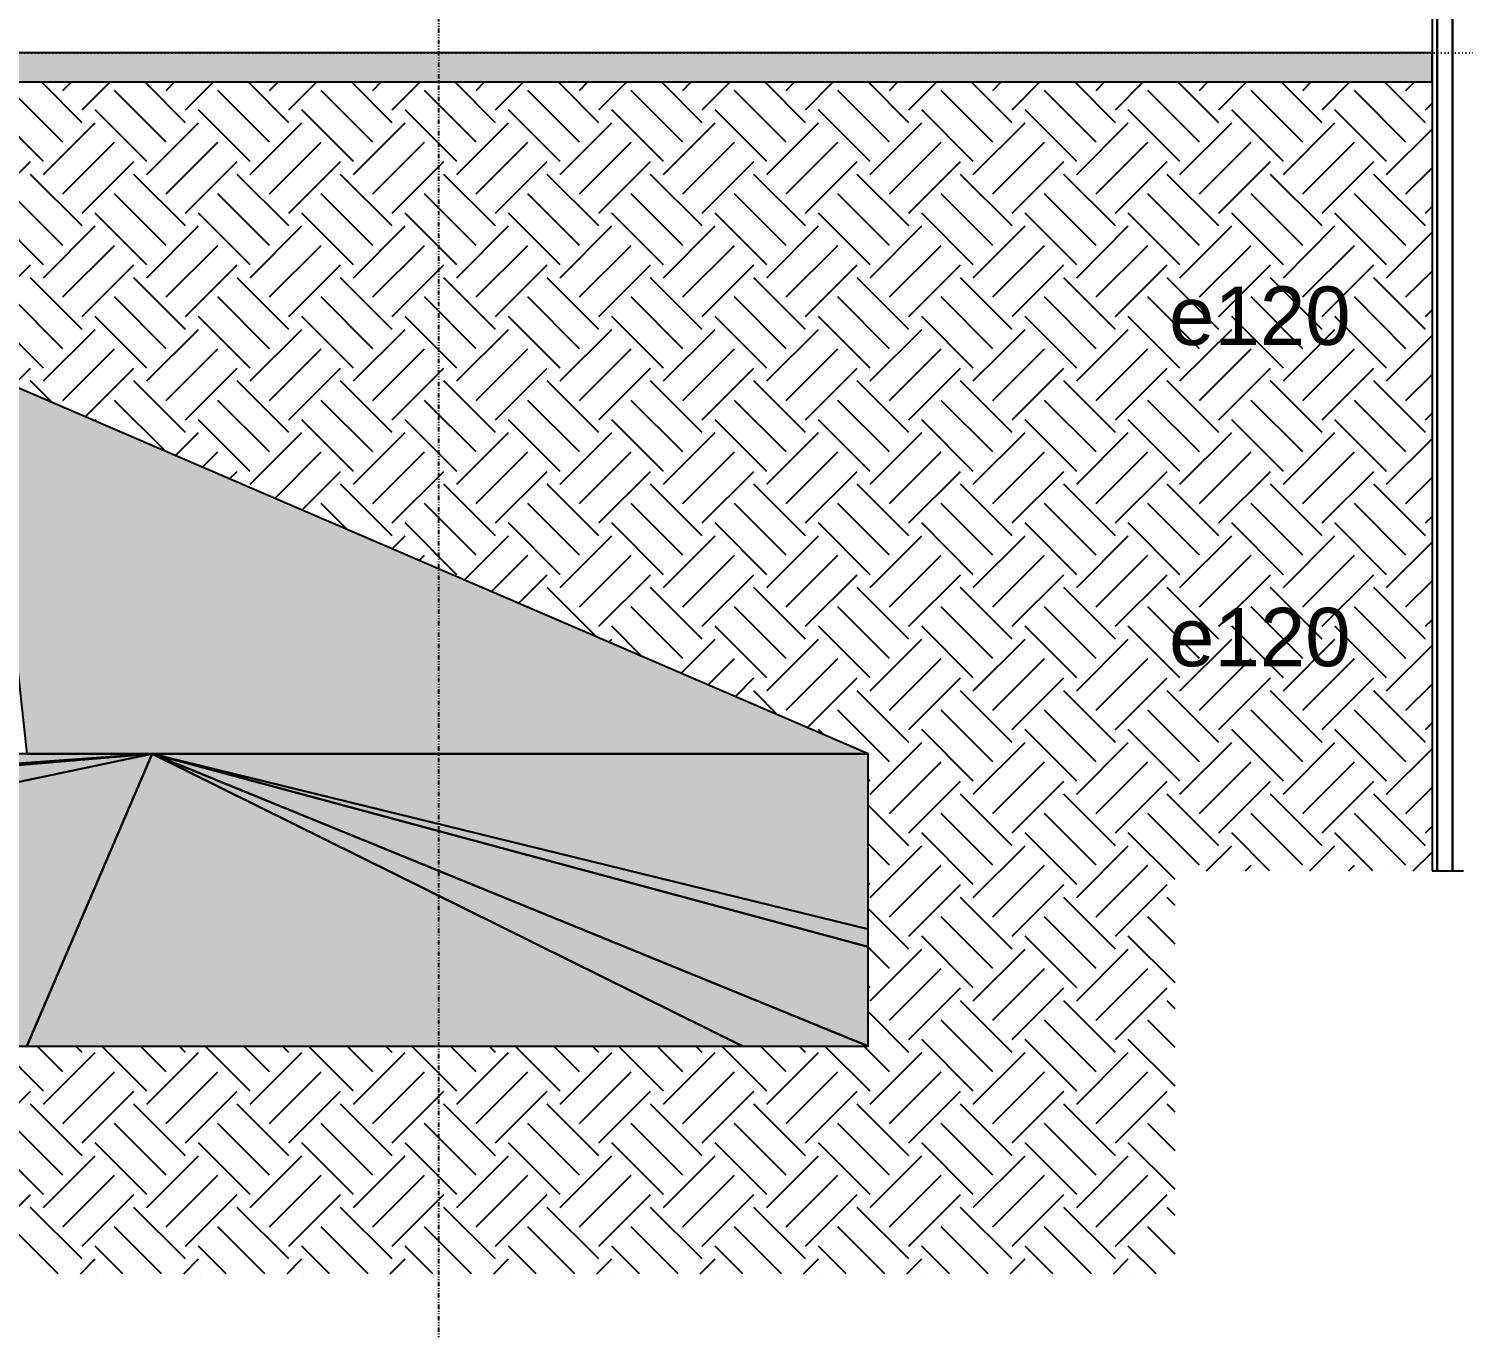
# Model space of a CAD drawing. Extents: x 37185 to 43130, y -8131 to -3926.
# Drawn here: x 39996.3 to 40159.9, y -7787.2 to -7637.8 of the extents above; entities that cross this region are included whole.
import ezdxf

# ---------------------------------------------------------------- set-up
doc = ezdxf.new("R2010")
doc.units = 0
doc.header["$MEASUREMENT"] = 0
doc.linetypes.add('ESTILO_TQS_0002', pattern=[0.4, 0.1, -0.3])
doc.linetypes.add('ESTILO_TQS_0004', pattern=[1.12, 0.5, -0.2, 0.01, -0.2, 0.01, -0.2])
for name, color, linetype in [('47', 15, 'CONTINUOUS'), ('48', 4, 'CONTINUOUS'), ('52', 3, 'CONTINUOUS'), ('67', 7, 'CONTINUOUS'), ('70', 160, 'CONTINUOUS'), ('74', 2, 'CONTINUOUS'), ('96', 252, 'CONTINUOUS')]:
    doc.layers.add(name, color=color, linetype=linetype)
doc.styles.add('TQS_ARIAL', font='arial.ttf')

msp = doc.modelspace()

# ---------------------------------------------------------------- linework, layer by layer
at = {"layer": '47', "linetype": 'Continuous'}
for p, q in [((40000.15, -7650.7), (39994.26, -7644.8)), ((40002.36, -7648.49), (39997.71, -7643.84)), ((40000.15, -7644.8), (40001.12, -7643.84)), ((40002.36, -7647.01), (40005.53, -7643.84)), ((40011.93, -7650.7), (40006.04, -7644.8)), ((40014.14, -7648.49), (40009.49, -7643.84)), ((40011.93, -7644.8), (40012.9, -7643.84)), ((40014.14, -7647.01), (40017.32, -7643.84)), ((40023.72, -7650.7), (40017.83, -7644.8)), ((40025.93, -7648.49), (40021.28, -7643.84)), ((40023.72, -7644.8), (40024.69, -7643.84)), ((40025.93, -7647.01), (40029.1, -7643.84)), ((40035.5, -7650.7), (40029.61, -7644.8)), ((40037.71, -7648.49), (40033.06, -7643.84)), ((40035.5, -7644.8), (40036.47, -7643.84)), ((40037.71, -7647.01), (40040.89, -7643.84)), ((40047.29, -7650.7), (40041.4, -7644.8)), ((40049.5, -7648.49), (40044.85, -7643.84)), ((40047.29, -7644.8), (40048.26, -7643.84)), ((40049.5, -7647.01), (40052.68, -7643.84)), ((40059.07, -7650.7), (40053.18, -7644.8)), ((40061.28, -7648.49), (40056.63, -7643.84)), ((40059.07, -7644.8), (40060.04, -7643.84)), ((40061.28, -7647.01), (40064.46, -7643.84)), ((40070.86, -7650.7), (40064.97, -7644.8)), ((40073.07, -7648.49), (40068.42, -7643.84)), ((40070.86, -7644.8), (40071.83, -7643.84)), ((40073.07, -7647.01), (40076.25, -7643.84)), ((40082.64, -7650.7), (40076.75, -7644.8)), ((40084.85, -7648.49), (40080.2, -7643.84)), ((40082.64, -7644.8), (40083.61, -7643.84)), ((40084.85, -7647.01), (40088.03, -7643.84)), ((40094.43, -7650.7), (40088.54, -7644.8)), ((40096.64, -7648.49), (40091.99, -7643.84)), ((40094.43, -7644.8), (40095.4, -7643.84)), ((40096.64, -7647.01), (40099.82, -7643.84)), ((40106.21, -7650.7), (40100.32, -7644.8)), ((40108.42, -7648.49), (40103.77, -7643.84)), ((40106.21, -7644.8), (40107.18, -7643.84)), ((40108.42, -7647.01), (40111.6, -7643.84)), ((40118, -7650.7), (40112.11, -7644.8)), ((40120.21, -7648.49), (40115.56, -7643.84)), ((40118, -7644.8), (40118.97, -7643.84)), ((40120.21, -7647.01), (40123.39, -7643.84)), ((40129.78, -7650.7), (40123.89, -7644.8)), ((40131.99, -7648.49), (40127.34, -7643.84)), ((40129.78, -7644.8), (40130.75, -7643.84)), ((40131.99, -7647.01), (40135.17, -7643.84)), ((40141.57, -7650.7), (40135.68, -7644.8)), ((40143.78, -7648.49), (40139.13, -7643.84)), ((40141.57, -7644.8), (40142.54, -7643.84)), ((40143.78, -7647.01), (40146.96, -7643.84)), ((40153.35, -7650.7), (40147.46, -7644.8)), ((40155.56, -7648.49), (40150.91, -7643.84)), ((40153.35, -7644.8), (40154.32, -7643.84)), ((40155.56, -7647.01), (40156.32, -7646.26)), ((40156.32, -7646.3), (40156.32, -7646.3)), ((39997.94, -7652.91), (39992.05, -7647.01)), ((40009.72, -7652.91), (40003.83, -7647.01)), ((40021.51, -7652.91), (40015.62, -7647.01)), ((40033.29, -7652.91), (40027.4, -7647.01)), ((40045.08, -7652.91), (40039.19, -7647.01)), ((40056.86, -7652.91), (40050.97, -7647.01)), ((40068.65, -7652.91), (40062.76, -7647.01)), ((40080.43, -7652.91), (40074.54, -7647.01)), ((40092.22, -7652.91), (40086.33, -7647.01)), ((40104, -7652.91), (40098.11, -7647.01)), ((40115.79, -7652.91), (40109.9, -7647.01)), ((40127.57, -7652.91), (40121.68, -7647.01)), ((40139.36, -7652.91), (40133.47, -7647.01)), ((40151.14, -7652.91), (40145.25, -7647.01)), ((39997.94, -7654.38), (40003.83, -7648.49)), ((40009.72, -7654.38), (40015.62, -7648.49)), ((40021.51, -7654.38), (40027.4, -7648.49)), ((40033.29, -7654.38), (40039.19, -7648.49)), ((40045.08, -7654.38), (40050.97, -7648.49)), ((40056.86, -7654.38), (40062.76, -7648.49)), ((40068.65, -7654.38), (40074.54, -7648.49)), ((40080.43, -7654.38), (40086.33, -7648.49)), ((40092.22, -7654.38), (40098.11, -7648.49)), ((40104, -7654.38), (40109.9, -7648.49)), ((40115.79, -7654.38), (40121.68, -7648.49)), ((40127.57, -7654.38), (40133.47, -7648.49)), ((40139.36, -7654.38), (40145.25, -7648.49)), ((40151.14, -7654.38), (40156.32, -7649.21)), ((40156.32, -7649.24), (40156.32, -7649.24)), ((40000.15, -7656.59), (40006.04, -7650.7)), ((40011.93, -7656.59), (40017.83, -7650.7)), ((40023.72, -7656.59), (40029.61, -7650.7)), ((40035.5, -7656.59), (40041.4, -7650.7)), ((40047.29, -7656.59), (40053.18, -7650.7)), ((40059.07, -7656.59), (40064.97, -7650.7)), ((40070.86, -7656.59), (40076.75, -7650.7)), ((40082.64, -7656.59), (40088.54, -7650.7)), ((40094.43, -7656.59), (40100.32, -7650.7)), ((40106.21, -7656.59), (40112.11, -7650.7)), ((40118, -7656.59), (40123.89, -7650.7)), ((40129.78, -7656.59), (40135.68, -7650.7)), ((40141.57, -7656.59), (40147.46, -7650.7)), ((39990.57, -7658.8), (39996.47, -7652.91)), ((40002.36, -7658.8), (40008.25, -7652.91)), ((40014.14, -7658.8), (40020.04, -7652.91)), ((40025.93, -7658.8), (40031.82, -7652.91)), ((40037.71, -7658.8), (40043.61, -7652.91)), ((40049.5, -7658.8), (40055.39, -7652.91)), ((40061.28, -7658.8), (40067.18, -7652.91)), ((40073.07, -7658.8), (40078.96, -7652.91)), ((40084.85, -7658.8), (40090.75, -7652.91)), ((40096.64, -7658.8), (40102.53, -7652.91)), ((40108.42, -7658.8), (40114.32, -7652.91)), ((40120.21, -7658.8), (40126.1, -7652.91)), ((40131.99, -7658.8), (40137.89, -7652.91)), ((40143.78, -7658.8), (40149.67, -7652.91)), ((40002.36, -7660.27), (39996.47, -7654.38)), ((40014.14, -7660.27), (40008.25, -7654.38)), ((40025.93, -7660.27), (40020.04, -7654.38)), ((40037.71, -7660.27), (40031.82, -7654.38)), ((40049.5, -7660.27), (40043.61, -7654.38)), ((40061.28, -7660.27), (40055.39, -7654.38)), ((40073.07, -7660.27), (40067.18, -7654.38)), ((40084.85, -7660.27), (40078.96, -7654.38)), ((40096.64, -7660.27), (40090.75, -7654.38)), ((40108.42, -7660.27), (40102.53, -7654.38)), ((40120.21, -7660.27), (40114.32, -7654.38)), ((40131.99, -7660.27), (40126.1, -7654.38)), ((40143.78, -7660.27), (40137.89, -7654.38)), ((40155.56, -7660.27), (40149.67, -7654.38)), ((40153.35, -7656.59), (40156.32, -7653.63)), ((40156.32, -7653.66), (40156.32, -7653.66)), ((40000.15, -7662.48), (39994.26, -7656.59)), ((40011.93, -7662.48), (40006.04, -7656.59)), ((40023.72, -7662.48), (40017.83, -7656.59)), ((40035.5, -7662.48), (40029.61, -7656.59)), ((40047.29, -7662.48), (40041.4, -7656.59)), ((40059.07, -7662.48), (40053.18, -7656.59)), ((40070.86, -7662.48), (40064.97, -7656.59)), ((40082.64, -7662.48), (40076.75, -7656.59)), ((40094.43, -7662.48), (40088.54, -7656.59)), ((40106.21, -7662.48), (40100.32, -7656.59)), ((40118, -7662.48), (40112.11, -7656.59)), ((40129.78, -7662.48), (40123.89, -7656.59)), ((40141.57, -7662.48), (40135.68, -7656.59)), ((40153.35, -7662.48), (40147.46, -7656.59)), ((40155.56, -7658.8), (40156.32, -7658.04)), ((40156.32, -7658.08), (40156.32, -7658.08)), ((39997.94, -7664.69), (39992.05, -7658.8)), ((40009.72, -7664.69), (40003.83, -7658.8)), ((40021.51, -7664.69), (40015.62, -7658.8)), ((40033.29, -7664.69), (40027.4, -7658.8)), ((40045.08, -7664.69), (40039.19, -7658.8)), ((40056.86, -7664.69), (40050.97, -7658.8)), ((40068.65, -7664.69), (40062.76, -7658.8)), ((40080.43, -7664.69), (40074.54, -7658.8)), ((40092.22, -7664.69), (40086.33, -7658.8)), ((40104, -7664.69), (40098.11, -7658.8)), ((40115.79, -7664.69), (40109.9, -7658.8)), ((40127.57, -7664.69), (40121.68, -7658.8)), ((40139.36, -7664.69), (40133.47, -7658.8)), ((40151.14, -7664.69), (40145.25, -7658.8)), ((39997.94, -7666.17), (40003.83, -7660.27)), ((40009.72, -7666.17), (40015.62, -7660.27)), ((40021.51, -7666.17), (40027.4, -7660.27)), ((40033.29, -7666.17), (40039.19, -7660.27)), ((40045.08, -7666.17), (40050.97, -7660.27)), ((40056.86, -7666.17), (40062.76, -7660.27)), ((40068.65, -7666.17), (40074.54, -7660.27)), ((40080.43, -7666.17), (40086.33, -7660.27)), ((40092.22, -7666.17), (40098.11, -7660.27)), ((40104, -7666.17), (40109.9, -7660.27)), ((40115.79, -7666.17), (40121.68, -7660.27)), ((40127.57, -7666.17), (40133.47, -7660.27)), ((40139.36, -7666.17), (40145.25, -7660.27)), ((40151.14, -7666.17), (40156.32, -7660.99)), ((40156.32, -7661.03), (40156.32, -7661.03)), ((40000.15, -7668.37), (40006.04, -7662.48)), ((40011.93, -7668.37), (40017.83, -7662.48)), ((40023.72, -7668.37), (40029.61, -7662.48)), ((40035.5, -7668.37), (40041.4, -7662.48)), ((40047.29, -7668.37), (40053.18, -7662.48)), ((40059.07, -7668.37), (40064.97, -7662.48)), ((40070.86, -7668.37), (40076.75, -7662.48)), ((40082.64, -7668.37), (40088.54, -7662.48)), ((40094.43, -7668.37), (40100.32, -7662.48)), ((40106.21, -7668.37), (40112.11, -7662.48)), ((40118, -7668.37), (40123.89, -7662.48)), ((40129.78, -7668.37), (40135.68, -7662.48)), ((40141.57, -7668.37), (40147.46, -7662.48)), ((39990.57, -7670.58), (39996.47, -7664.69)), ((40002.36, -7672.06), (39996.47, -7666.17)), ((40002.36, -7670.58), (40008.25, -7664.69)), ((40014.14, -7672.06), (40008.25, -7666.17)), ((40014.14, -7670.58), (40020.04, -7664.69)), ((40025.93, -7672.06), (40020.04, -7666.17)), ((40025.93, -7670.58), (40031.82, -7664.69)), ((40037.71, -7672.06), (40031.82, -7666.17)), ((40037.71, -7670.58), (40043.61, -7664.69)), ((40049.5, -7672.06), (40043.61, -7666.17)), ((40049.5, -7670.58), (40055.39, -7664.69)), ((40061.28, -7672.06), (40055.39, -7666.17)), ((40061.28, -7670.58), (40067.18, -7664.69)), ((40073.07, -7672.06), (40067.18, -7666.17)), ((40073.07, -7670.58), (40078.96, -7664.69)), ((40084.85, -7672.06), (40078.96, -7666.17)), ((40084.85, -7670.58), (40090.75, -7664.69)), ((40096.64, -7672.06), (40090.75, -7666.17)), ((40096.64, -7670.58), (40102.53, -7664.69)), ((40108.42, -7672.06), (40102.53, -7666.17)), ((40108.42, -7670.58), (40114.32, -7664.69)), ((40120.21, -7672.06), (40114.32, -7666.17)), ((40120.21, -7670.58), (40126.1, -7664.69)), ((40131.99, -7672.06), (40126.1, -7666.17)), ((40131.99, -7670.58), (40137.89, -7664.69)), ((40143.78, -7672.06), (40137.89, -7666.17)), ((40143.78, -7670.58), (40149.67, -7664.69)), ((40155.56, -7672.06), (40149.67, -7666.17)), ((40153.35, -7668.37), (40156.32, -7665.41)), ((40156.32, -7665.45), (40156.32, -7665.45)), ((40000.15, -7674.27), (39994.26, -7668.37)), ((40011.93, -7674.27), (40006.04, -7668.37)), ((40023.72, -7674.27), (40017.83, -7668.37)), ((40035.5, -7674.27), (40029.61, -7668.37)), ((40047.29, -7674.27), (40041.4, -7668.37)), ((40059.07, -7674.27), (40053.18, -7668.37)), ((40070.86, -7674.27), (40064.97, -7668.37)), ((40082.64, -7674.27), (40076.75, -7668.37)), ((40094.43, -7674.27), (40088.54, -7668.37)), ((40106.21, -7674.27), (40100.32, -7668.37)), ((40118, -7674.27), (40112.11, -7668.37)), ((40129.78, -7674.27), (40123.89, -7668.37)), ((40141.57, -7674.27), (40135.68, -7668.37)), ((40153.35, -7674.27), (40147.46, -7668.37)), ((39997.94, -7676.48), (39992.05, -7670.58)), ((40009.72, -7676.48), (40003.83, -7670.58)), ((40021.51, -7676.48), (40015.62, -7670.58)), ((40033.29, -7676.48), (40027.4, -7670.58)), ((40045.08, -7676.48), (40039.19, -7670.58)), ((40056.86, -7676.48), (40050.97, -7670.58)), ((40068.65, -7676.48), (40062.76, -7670.58)), ((40080.43, -7676.48), (40074.54, -7670.58)), ((40092.22, -7676.48), (40086.33, -7670.58)), ((40104, -7676.48), (40098.11, -7670.58)), ((40115.79, -7676.48), (40109.9, -7670.58)), ((40127.57, -7676.48), (40121.68, -7670.58)), ((40139.36, -7676.48), (40133.47, -7670.58)), ((40151.14, -7676.48), (40145.25, -7670.58)), ((40155.56, -7670.58), (40156.32, -7669.83)), ((40156.32, -7669.87), (40156.32, -7669.87)), ((39997.94, -7677.95), (40003.83, -7672.06)), ((40009.72, -7677.95), (40015.62, -7672.06)), ((40021.51, -7677.95), (40027.4, -7672.06)), ((40033.29, -7677.95), (40039.19, -7672.06)), ((40045.08, -7677.95), (40050.97, -7672.06)), ((40056.86, -7677.95), (40062.76, -7672.06)), ((40068.65, -7677.95), (40074.54, -7672.06)), ((40080.43, -7677.95), (40086.33, -7672.06)), ((40092.22, -7677.95), (40098.11, -7672.06)), ((40104, -7677.95), (40109.9, -7672.06)), ((40115.79, -7677.95), (40121.68, -7672.06)), ((40127.57, -7677.95), (40133.47, -7672.06)), ((40139.36, -7677.95), (40145.25, -7672.06)), ((40151.14, -7677.95), (40156.32, -7672.78)), ((40156.32, -7672.81), (40156.32, -7672.81)), ((40000.15, -7680.16), (40006.04, -7674.27)), ((40011.93, -7680.16), (40017.83, -7674.27)), ((40023.72, -7680.16), (40029.61, -7674.27)), ((40035.5, -7680.16), (40041.4, -7674.27)), ((40047.29, -7680.16), (40053.18, -7674.27)), ((40059.07, -7680.16), (40064.97, -7674.27)), ((40070.86, -7680.16), (40076.75, -7674.27)), ((40082.64, -7680.16), (40088.54, -7674.27)), ((40094.43, -7680.16), (40100.32, -7674.27)), ((40106.21, -7680.16), (40112.11, -7674.27)), ((40118, -7680.16), (40123.89, -7674.27)), ((40129.78, -7680.16), (40135.68, -7674.27)), ((40141.57, -7680.16), (40147.46, -7674.27)), ((39994.45, -7678.49), (39996.47, -7676.48)), ((40002.69, -7682.04), (40008.25, -7676.48)), ((40014.14, -7682.37), (40020.04, -7676.48)), ((40025.93, -7682.37), (40031.82, -7676.48)), ((40037.71, -7682.37), (40043.61, -7676.48)), ((40049.5, -7682.37), (40055.39, -7676.48)), ((40061.28, -7682.37), (40067.18, -7676.48)), ((40073.07, -7682.37), (40078.96, -7676.48)), ((40084.85, -7682.37), (40090.75, -7676.48)), ((40096.64, -7682.37), (40102.53, -7676.48)), ((40108.42, -7682.37), (40114.32, -7676.48)), ((40120.21, -7682.37), (40126.1, -7676.48)), ((40131.99, -7682.37), (40137.89, -7676.48)), ((40143.78, -7682.37), (40149.67, -7676.48)), ((40153.35, -7680.16), (40156.32, -7677.2)), ((40156.32, -7677.23), (40156.32, -7677.23)), ((39998.94, -7680.42), (39996.47, -7677.95)), ((39996.51, -7679.38), (39996.51, -7679.38)), ((40014.14, -7683.84), (40008.25, -7677.95)), ((40025.93, -7683.84), (40020.04, -7677.95)), ((40037.71, -7683.84), (40031.82, -7677.95)), ((40049.5, -7683.84), (40043.61, -7677.95)), ((40061.28, -7683.84), (40055.39, -7677.95)), ((40073.07, -7683.84), (40067.18, -7677.95)), ((40084.85, -7683.84), (40078.96, -7677.95)), ((40096.64, -7683.84), (40090.75, -7677.95)), ((40108.42, -7683.84), (40102.53, -7677.95)), ((40120.21, -7683.84), (40114.32, -7677.95)), ((40131.99, -7683.84), (40126.1, -7677.95)), ((40143.78, -7683.84), (40137.89, -7677.95)), ((40155.56, -7683.84), (40149.67, -7677.95)), ((39999.6, -7680.71), (39999.6, -7680.71)), ((40011.88, -7686), (40006.04, -7680.16)), ((40023.72, -7686.05), (40017.83, -7680.16)), ((40035.5, -7686.05), (40029.61, -7680.16)), ((40047.29, -7686.05), (40041.4, -7680.16)), ((40059.07, -7686.05), (40053.18, -7680.16)), ((40070.86, -7686.05), (40064.97, -7680.16)), ((40082.64, -7686.05), (40076.75, -7680.16)), ((40094.43, -7686.05), (40088.54, -7680.16)), ((40106.21, -7686.05), (40100.32, -7680.16)), ((40118, -7686.05), (40112.11, -7680.16)), ((40129.78, -7686.05), (40123.89, -7680.16)), ((40141.57, -7686.05), (40135.68, -7680.16)), ((40153.35, -7686.05), (40147.46, -7680.16)), ((40004.11, -7682.65), (40003.83, -7682.37)), ((40021.51, -7688.26), (40015.62, -7682.37)), ((40033.29, -7688.26), (40027.4, -7682.37)), ((40045.08, -7688.26), (40039.19, -7682.37)), ((40056.86, -7688.26), (40050.97, -7682.37)), ((40068.65, -7688.26), (40062.76, -7682.37)), ((40080.43, -7688.26), (40074.54, -7682.37)), ((40092.22, -7688.26), (40086.33, -7682.37)), ((40104, -7688.26), (40098.11, -7682.37)), ((40115.79, -7688.26), (40109.9, -7682.37)), ((40127.57, -7688.26), (40121.68, -7682.37)), ((40139.36, -7688.26), (40133.47, -7682.37)), ((40151.14, -7688.26), (40145.25, -7682.37)), ((40155.56, -7682.37), (40156.32, -7681.61)), ((40156.32, -7681.65), (40156.32, -7681.65)), ((40004.75, -7682.93), (40004.75, -7682.93)), ((40007.84, -7684.26), (40007.84, -7684.26)), ((40012.99, -7686.47), (40015.62, -7683.84)), ((40021.51, -7689.74), (40027.4, -7683.84)), ((40033.29, -7689.74), (40039.19, -7683.84)), ((40045.08, -7689.74), (40050.97, -7683.84)), ((40056.86, -7689.74), (40062.76, -7683.84)), ((40068.65, -7689.74), (40074.54, -7683.84)), ((40080.43, -7689.74), (40086.33, -7683.84)), ((40092.22, -7689.74), (40098.11, -7683.84)), ((40104, -7689.74), (40109.9, -7683.84)), ((40115.79, -7689.74), (40121.68, -7683.84)), ((40127.57, -7689.74), (40133.47, -7683.84)), ((40139.36, -7689.74), (40145.25, -7683.84)), ((40010.93, -7685.59), (40010.93, -7685.59)), ((40151.14, -7689.74), (40156.32, -7684.56)), ((40156.32, -7684.6), (40156.32, -7684.6)), ((40016.07, -7687.8), (40017.83, -7686.05)), ((40024.31, -7691.35), (40029.61, -7686.05)), ((40035.5, -7691.94), (40041.4, -7686.05)), ((40047.29, -7691.94), (40053.18, -7686.05)), ((40059.07, -7691.94), (40064.97, -7686.05)), ((40070.86, -7691.94), (40076.75, -7686.05)), ((40082.64, -7691.94), (40088.54, -7686.05)), ((40094.43, -7691.94), (40100.32, -7686.05)), ((40106.21, -7691.94), (40112.11, -7686.05)), ((40118, -7691.94), (40123.89, -7686.05)), ((40129.78, -7691.94), (40135.68, -7686.05)), ((40141.57, -7691.94), (40147.46, -7686.05)), ((40019.16, -7689.13), (40020.04, -7688.26)), ((40027.4, -7692.68), (40031.82, -7688.26)), ((40037.71, -7694.15), (40043.61, -7688.26)), ((40049.5, -7694.15), (40055.39, -7688.26)), ((40061.28, -7694.15), (40067.18, -7688.26)), ((40073.07, -7694.15), (40078.96, -7688.26)), ((40084.85, -7694.15), (40090.75, -7688.26)), ((40096.64, -7694.15), (40102.53, -7688.26)), ((40108.42, -7694.15), (40114.32, -7688.26)), ((40120.21, -7694.15), (40126.1, -7688.26)), ((40131.99, -7694.15), (40137.89, -7688.26)), ((40143.78, -7694.15), (40149.67, -7688.26)), ((40153.35, -7691.94), (40156.32, -7688.98)), ((40156.32, -7689.02), (40156.32, -7689.02)), ((40019.64, -7689.34), (40019.64, -7689.34)), ((40021.22, -7690.02), (40021.22, -7690.02)), ((40037.71, -7695.63), (40031.82, -7689.74)), ((40049.5, -7695.63), (40043.61, -7689.74)), ((40061.28, -7695.63), (40055.39, -7689.74)), ((40073.07, -7695.63), (40067.18, -7689.74)), ((40084.85, -7695.63), (40078.96, -7689.74)), ((40096.64, -7695.63), (40090.75, -7689.74)), ((40108.42, -7695.63), (40102.53, -7689.74)), ((40120.21, -7695.63), (40114.32, -7689.74)), ((40131.99, -7695.63), (40126.1, -7689.74)), ((40143.78, -7695.63), (40137.89, -7689.74)), ((40155.56, -7695.63), (40149.67, -7689.74)), ((40024.82, -7691.57), (40024.82, -7691.57)), ((40032.58, -7694.91), (40029.61, -7691.94)), ((40047.29, -7697.84), (40041.4, -7691.94)), ((40059.07, -7697.84), (40053.18, -7691.94)), ((40070.86, -7697.84), (40064.97, -7691.94)), ((40082.64, -7697.84), (40076.75, -7691.94)), ((40094.43, -7697.84), (40088.54, -7691.94)), ((40106.21, -7697.84), (40100.32, -7691.94)), ((40118, -7697.84), (40112.11, -7691.94)), ((40129.78, -7697.84), (40123.89, -7691.94)), ((40141.57, -7697.84), (40135.68, -7691.94)), ((40153.35, -7697.84), (40147.46, -7691.94)), ((40029.46, -7693.57), (40029.46, -7693.57)), ((40155.56, -7694.15), (40156.32, -7693.4)), ((40156.32, -7693.44), (40156.32, -7693.44)), ((40032.55, -7694.9), (40032.55, -7694.9)), ((40037.7, -7697.12), (40039.19, -7695.63)), ((40045.08, -7700.05), (40039.19, -7694.15)), ((40045.93, -7700.67), (40050.97, -7695.63)), ((40056.86, -7700.05), (40050.97, -7694.15)), ((40056.86, -7701.52), (40062.76, -7695.63)), ((40068.65, -7700.05), (40062.76, -7694.15)), ((40068.65, -7701.52), (40074.54, -7695.63)), ((40080.43, -7700.05), (40074.54, -7694.15)), ((40080.43, -7701.52), (40086.33, -7695.63)), ((40092.22, -7700.05), (40086.33, -7694.15)), ((40092.22, -7701.52), (40098.11, -7695.63)), ((40104, -7700.05), (40098.11, -7694.15)), ((40104, -7701.52), (40109.9, -7695.63)), ((40115.79, -7700.05), (40109.9, -7694.15)), ((40115.79, -7701.52), (40121.68, -7695.63)), ((40127.57, -7700.05), (40121.68, -7694.15)), ((40127.57, -7701.52), (40133.47, -7695.63)), ((40139.36, -7700.05), (40133.47, -7694.15)), ((40139.36, -7701.52), (40145.25, -7695.63)), ((40151.14, -7700.05), (40145.25, -7694.15)), ((40035.64, -7696.23), (40035.64, -7696.23)), ((40151.14, -7701.52), (40156.32, -7696.35)), ((40156.32, -7696.38), (40156.32, -7696.38)), ((40040.34, -7698.26), (40040.34, -7698.26)), ((40040.79, -7698.45), (40041.4, -7697.84)), ((40049.02, -7702), (40053.18, -7697.84)), ((40059.07, -7703.73), (40064.97, -7697.84)), ((40070.86, -7703.73), (40076.75, -7697.84)), ((40082.64, -7703.73), (40088.54, -7697.84)), ((40094.43, -7703.73), (40100.32, -7697.84)), ((40106.21, -7703.73), (40112.11, -7697.84)), ((40118, -7703.73), (40123.89, -7697.84)), ((40129.78, -7703.73), (40135.68, -7697.84)), ((40141.57, -7703.73), (40147.46, -7697.84)), ((40043.87, -7699.78), (40043.87, -7699.78)), ((40045.52, -7700.49), (40045.52, -7700.49)), ((40052.11, -7703.33), (40055.39, -7700.05)), ((40061.28, -7705.94), (40067.18, -7700.05)), ((40073.07, -7705.94), (40078.96, -7700.05)), ((40084.85, -7705.94), (40090.75, -7700.05)), ((40096.64, -7705.94), (40102.53, -7700.05)), ((40108.42, -7705.94), (40114.32, -7700.05)), ((40120.21, -7705.94), (40126.1, -7700.05)), ((40131.99, -7705.94), (40137.89, -7700.05)), ((40143.78, -7705.94), (40149.67, -7700.05)), ((40061.05, -7707.18), (40055.39, -7701.52)), ((40073.07, -7707.41), (40067.18, -7701.52)), ((40084.85, -7707.41), (40078.96, -7701.52)), ((40096.64, -7707.41), (40090.75, -7701.52)), ((40108.42, -7707.41), (40102.53, -7701.52)), ((40120.21, -7707.41), (40114.32, -7701.52)), ((40131.99, -7707.41), (40126.1, -7701.52)), ((40143.78, -7707.41), (40137.89, -7701.52)), ((40155.56, -7707.41), (40149.67, -7701.52)), ((40153.35, -7703.73), (40156.32, -7700.77)), ((40156.32, -7700.8), (40156.32, -7700.8)), ((40053.28, -7703.83), (40053.18, -7703.73)), ((40070.86, -7709.62), (40064.97, -7703.73)), ((40082.64, -7709.62), (40076.75, -7703.73)), ((40094.43, -7709.62), (40088.54, -7703.73)), ((40106.21, -7709.62), (40100.32, -7703.73)), ((40118, -7709.62), (40112.11, -7703.73)), ((40129.78, -7709.62), (40123.89, -7703.73)), ((40141.57, -7709.62), (40135.68, -7703.73)), ((40153.35, -7709.62), (40147.46, -7703.73)), ((40054.17, -7704.21), (40054.17, -7704.21)), ((40057.26, -7705.54), (40057.26, -7705.54)), ((40155.56, -7705.94), (40156.32, -7705.19)), ((40156.32, -7705.22), (40156.32, -7705.22)), ((40060.35, -7706.88), (40060.35, -7706.88)), ((40066.22, -7709.41), (40062.76, -7705.94)), ((40080.43, -7711.83), (40074.54, -7705.94)), ((40092.22, -7711.83), (40086.33, -7705.94)), ((40104, -7711.83), (40098.11, -7705.94)), ((40115.79, -7711.83), (40109.9, -7705.94)), ((40127.57, -7711.83), (40121.68, -7705.94)), ((40139.36, -7711.83), (40133.47, -7705.94)), ((40151.14, -7711.83), (40145.25, -7705.94)), ((40062.41, -7707.76), (40062.76, -7707.41)), ((40070.64, -7711.31), (40074.54, -7707.41)), ((40080.43, -7713.31), (40086.33, -7707.41)), ((40092.22, -7713.31), (40098.11, -7707.41)), ((40104, -7713.31), (40109.9, -7707.41)), ((40115.79, -7713.31), (40121.68, -7707.41)), ((40127.57, -7713.31), (40133.47, -7707.41)), ((40139.36, -7713.31), (40145.25, -7707.41)), ((40151.14, -7713.31), (40156.32, -7708.13)), ((40156.32, -7708.17), (40156.32, -7708.17)), ((40065.5, -7709.09), (40065.5, -7709.09)), ((40068.58, -7710.42), (40068.58, -7710.42)), ((40073.73, -7712.64), (40076.75, -7709.62)), ((40082.64, -7715.52), (40088.54, -7709.62)), ((40094.43, -7715.52), (40100.32, -7709.62)), ((40106.21, -7715.52), (40112.11, -7709.62)), ((40118, -7715.52), (40123.89, -7709.62)), ((40129.78, -7715.52), (40135.68, -7709.62)), ((40141.57, -7715.52), (40147.46, -7709.62)), ((40076.82, -7713.97), (40078.96, -7711.83)), ((40085.06, -7717.52), (40090.75, -7711.83)), ((40096.64, -7717.72), (40102.53, -7711.83)), ((40108.42, -7717.72), (40114.32, -7711.83)), ((40120.21, -7717.72), (40126.1, -7711.83)), ((40131.99, -7717.72), (40137.89, -7711.83)), ((40143.78, -7717.72), (40149.67, -7711.83)), ((40073.99, -7712.75), (40073.99, -7712.75)), ((40081.75, -7716.1), (40078.96, -7713.31)), ((40096.64, -7719.2), (40090.75, -7713.31)), ((40108.42, -7719.2), (40102.53, -7713.31)), ((40120.21, -7719.2), (40114.32, -7713.31)), ((40131.99, -7719.2), (40126.1, -7713.31)), ((40143.78, -7719.2), (40137.89, -7713.31)), ((40155.56, -7719.2), (40149.67, -7713.31)), ((40153.35, -7715.52), (40156.32, -7712.55)), ((40156.32, -7712.59), (40156.32, -7712.59)), ((40078.88, -7714.86), (40078.88, -7714.86)), ((40081.97, -7716.19), (40081.97, -7716.19)), ((40094.43, -7721.41), (40088.54, -7715.52)), ((40106.21, -7721.41), (40100.32, -7715.52)), ((40118, -7721.41), (40112.11, -7715.52)), ((40129.78, -7721.41), (40123.89, -7715.52)), ((40141.57, -7721.41), (40135.68, -7715.52)), ((40153.35, -7721.41), (40147.46, -7715.52)), ((40155.56, -7717.72), (40156.32, -7716.97)), ((40156.32, -7717.01), (40156.32, -7717.01)), ((40086.93, -7718.32), (40086.33, -7717.72)), ((40087.12, -7718.41), (40087.12, -7718.41)), ((40104, -7723.62), (40098.11, -7717.72)), ((40115.79, -7723.62), (40109.9, -7717.72)), ((40127.57, -7723.62), (40121.68, -7717.72)), ((40139.36, -7723.62), (40133.47, -7717.72)), ((40151.14, -7723.62), (40145.25, -7717.72)), ((40090.21, -7719.74), (40090.21, -7719.74)), ((40092.22, -7725.09), (40098.11, -7719.2)), ((40104, -7725.09), (40109.9, -7719.2)), ((40115.79, -7725.09), (40121.68, -7719.2)), ((40127.57, -7725.09), (40133.47, -7719.2)), ((40139.36, -7725.09), (40145.25, -7719.2)), ((40151.14, -7725.09), (40156.32, -7719.92)), ((40156.32, -7719.95), (40156.32, -7719.95)), ((40094.43, -7727.3), (40100.32, -7721.41)), ((40106.21, -7727.3), (40112.11, -7721.41)), ((40118, -7727.3), (40123.89, -7721.41)), ((40129.78, -7727.3), (40135.68, -7721.41)), ((40141.57, -7727.3), (40147.46, -7721.41)), ((40091.99, -7722.38), (40091.99, -7722.38)), ((40092.22, -7723.62), (40091.99, -7723.38)), ((40096.64, -7729.51), (40102.53, -7723.62)), ((40108.42, -7730.98), (40102.53, -7725.09)), ((40108.42, -7729.51), (40114.32, -7723.62)), ((40120.21, -7730.98), (40114.32, -7725.09)), ((40120.21, -7729.51), (40126.1, -7723.62)), ((40131.99, -7730.98), (40126.1, -7725.09)), ((40131.99, -7729.51), (40137.89, -7723.62)), ((40143.78, -7730.98), (40137.89, -7725.09)), ((40143.78, -7729.51), (40149.67, -7723.62)), ((40155.56, -7730.98), (40149.67, -7725.09)), ((40153.35, -7727.3), (40156.32, -7724.34)), ((40156.32, -7724.37), (40156.32, -7724.37)), ((40091.99, -7725.32), (40091.99, -7725.32)), ((40096.64, -7730.98), (40091.99, -7726.33)), ((40106.21, -7733.19), (40100.32, -7727.3)), ((40118, -7733.19), (40112.11, -7727.3)), ((40129.78, -7733.19), (40123.89, -7727.3)), ((40141.57, -7733.19), (40135.68, -7727.3)), ((40153.35, -7733.19), (40147.46, -7727.3)), ((40091.99, -7729.74), (40091.99, -7729.74)), ((40104, -7735.4), (40098.11, -7729.51)), ((40115.79, -7735.4), (40109.9, -7729.51)), ((40127.01, -7734.84), (40121.68, -7729.51)), ((40137.79, -7733.84), (40133.47, -7729.51)), ((40149.58, -7733.84), (40145.25, -7729.51)), ((40155.56, -7729.51), (40156.32, -7728.76)), ((40156.32, -7728.79), (40156.32, -7728.79)), ((40094.43, -7733.19), (40091.99, -7730.75)), ((40092.22, -7736.88), (40098.11, -7730.98)), ((40104, -7736.88), (40109.9, -7730.98)), ((40115.79, -7736.88), (40121.68, -7730.98)), ((40130.61, -7733.84), (40133.47, -7730.98)), ((40142.4, -7733.84), (40145.25, -7730.98)), ((40154.18, -7733.84), (40156.32, -7731.7)), ((40156.32, -7731.74), (40156.32, -7731.74)), ((40094.43, -7739.09), (40100.32, -7733.19)), ((40106.21, -7739.09), (40112.11, -7733.19)), ((40118, -7739.09), (40123.89, -7733.19)), ((40135.03, -7733.84), (40135.68, -7733.19)), ((40146.82, -7733.84), (40147.46, -7733.19)), ((40091.99, -7734.16), (40091.99, -7734.16)), ((40127.67, -7733.84), (40127.67, -7733.84)), ((40130.43, -7733.84), (40130.43, -7733.84)), ((40134.85, -7733.84), (40134.85, -7733.84)), ((40139.45, -7733.84), (40139.45, -7733.84)), ((40142.21, -7733.84), (40142.21, -7733.84)), ((40146.63, -7733.84), (40146.63, -7733.84)), ((40151.24, -7733.84), (40151.24, -7733.84)), ((40154, -7733.84), (40154, -7733.84)), ((40092.22, -7735.4), (40091.99, -7735.17)), ((40096.64, -7741.3), (40102.53, -7735.4)), ((40108.42, -7741.3), (40114.32, -7735.4)), ((40120.21, -7741.3), (40126.1, -7735.4)), ((40091.99, -7737.11), (40091.99, -7737.11)), ((40096.64, -7742.77), (40091.99, -7738.12)), ((40108.42, -7742.77), (40102.53, -7736.88)), ((40120.21, -7742.77), (40114.32, -7736.88)), ((40127.01, -7737.79), (40126.1, -7736.88)), ((40106.21, -7744.98), (40100.32, -7739.09)), ((40118, -7744.98), (40112.11, -7739.09)), ((40127.01, -7742.2), (40123.89, -7739.09)), ((40091.99, -7741.53), (40091.99, -7741.53)), ((40104, -7747.19), (40098.11, -7741.3)), ((40115.79, -7747.19), (40109.9, -7741.3)), ((40127.01, -7746.62), (40121.68, -7741.3)), ((40094.43, -7744.98), (40091.99, -7742.53)), ((40092.22, -7748.66), (40098.11, -7742.77)), ((40104, -7748.66), (40109.9, -7742.77)), ((40115.79, -7748.66), (40121.68, -7742.77)), ((40091.99, -7745.95), (40091.99, -7745.95)), ((40094.43, -7750.87), (40100.32, -7744.98)), ((40106.21, -7750.87), (40112.11, -7744.98)), ((40118, -7750.87), (40123.89, -7744.98)), ((40092.22, -7747.19), (40091.99, -7746.95)), ((40096.64, -7753.08), (40102.53, -7747.19)), ((40108.42, -7753.08), (40114.32, -7747.19)), ((40120.21, -7753.08), (40126.1, -7747.19)), ((40091.99, -7748.89), (40091.99, -7748.89)), ((40108.42, -7754.55), (40102.53, -7748.66)), ((40120.21, -7754.55), (40114.32, -7748.66)), ((40127.01, -7749.57), (40126.1, -7748.66)), ((40096.64, -7754.55), (40091.99, -7749.9)), ((40106.21, -7756.76), (40100.32, -7750.87)), ((40118, -7756.76), (40112.11, -7750.87)), ((40127.01, -7753.99), (40123.89, -7750.87)), ((39997.94, -7758.97), (39992.8, -7753.84)), ((40000.15, -7756.76), (39997.22, -7753.84)), ((39997.94, -7760.45), (40003.83, -7754.55)), ((40002.36, -7754.55), (40001.64, -7753.84)), ((40009.72, -7758.97), (40004.59, -7753.84)), ((40011.93, -7756.76), (40009.01, -7753.84)), ((40009.72, -7760.45), (40015.62, -7754.55)), ((40014.14, -7754.55), (40013.43, -7753.84)), ((40021.51, -7758.97), (40016.37, -7753.84)), ((40023.72, -7756.76), (40020.79, -7753.84)), ((40021.51, -7760.45), (40027.4, -7754.55)), ((40025.93, -7754.55), (40025.21, -7753.84)), ((40033.29, -7758.97), (40028.16, -7753.84)), ((40035.5, -7756.76), (40032.58, -7753.84)), ((40033.29, -7760.45), (40039.19, -7754.55)), ((40037.71, -7754.55), (40037, -7753.84)), ((40045.08, -7758.97), (40039.94, -7753.84)), ((40047.29, -7756.76), (40044.36, -7753.84)), ((40045.08, -7760.45), (40050.97, -7754.55)), ((40049.5, -7754.55), (40048.78, -7753.84)), ((40056.86, -7758.97), (40051.73, -7753.84)), ((40059.07, -7756.76), (40056.15, -7753.84)), ((40056.86, -7760.45), (40062.76, -7754.55)), ((40061.28, -7754.55), (40060.57, -7753.84)), ((40068.65, -7758.97), (40063.51, -7753.84)), ((40070.86, -7756.76), (40067.93, -7753.84)), ((40068.65, -7760.45), (40074.54, -7754.55)), ((40073.07, -7754.55), (40072.35, -7753.84)), ((40080.43, -7758.97), (40075.3, -7753.84)), ((40082.64, -7756.76), (40079.72, -7753.84)), ((40080.43, -7760.45), (40086.33, -7754.55)), ((40084.85, -7754.55), (40084.14, -7753.84)), ((40092.22, -7758.97), (40087.08, -7753.84)), ((40094.43, -7756.76), (40091.5, -7753.84)), ((40091.99, -7753.31), (40091.99, -7753.31)), ((40092.22, -7760.45), (40098.11, -7754.55)), ((40104, -7758.97), (40098.11, -7753.08)), ((40104, -7760.45), (40109.9, -7754.55)), ((40115.79, -7758.97), (40109.9, -7753.08)), ((40115.79, -7760.45), (40121.68, -7754.55)), ((40127.01, -7758.41), (40121.68, -7753.08)), ((40000.15, -7762.66), (40006.04, -7756.76)), ((40011.93, -7762.66), (40017.83, -7756.76)), ((40023.72, -7762.66), (40029.61, -7756.76)), ((40035.5, -7762.66), (40041.4, -7756.76)), ((40047.29, -7762.66), (40053.18, -7756.76)), ((40059.07, -7762.66), (40064.97, -7756.76)), ((40070.86, -7762.66), (40076.75, -7756.76)), ((40082.64, -7762.66), (40088.54, -7756.76)), ((40094.43, -7762.66), (40100.32, -7756.76)), ((40106.21, -7762.66), (40112.11, -7756.76)), ((40118, -7762.66), (40123.89, -7756.76)), ((39990.57, -7764.87), (39996.47, -7758.97)), ((40002.36, -7764.87), (40008.25, -7758.97)), ((40014.14, -7764.87), (40020.04, -7758.97)), ((40025.93, -7764.87), (40031.82, -7758.97)), ((40037.71, -7764.87), (40043.61, -7758.97)), ((40049.5, -7764.87), (40055.39, -7758.97)), ((40061.28, -7764.87), (40067.18, -7758.97)), ((40073.07, -7764.87), (40078.96, -7758.97)), ((40084.85, -7764.87), (40090.75, -7758.97)), ((40096.64, -7764.87), (40102.53, -7758.97)), ((40108.42, -7764.87), (40114.32, -7758.97)), ((40120.21, -7764.87), (40126.1, -7758.97)), ((40002.36, -7766.34), (39996.47, -7760.45)), ((40014.14, -7766.34), (40008.25, -7760.45)), ((40025.93, -7766.34), (40020.04, -7760.45)), ((40037.71, -7766.34), (40031.82, -7760.45)), ((40049.5, -7766.34), (40043.61, -7760.45)), ((40061.28, -7766.34), (40055.39, -7760.45)), ((40073.07, -7766.34), (40067.18, -7760.45)), ((40084.85, -7766.34), (40078.96, -7760.45)), ((40096.64, -7766.34), (40090.75, -7760.45)), ((40108.42, -7766.34), (40102.53, -7760.45)), ((40120.21, -7766.34), (40114.32, -7760.45)), ((40127.01, -7761.36), (40126.1, -7760.45)), ((40000.15, -7768.55), (39994.26, -7762.66)), ((40011.93, -7768.55), (40006.04, -7762.66)), ((40023.72, -7768.55), (40017.83, -7762.66)), ((40035.5, -7768.55), (40029.61, -7762.66)), ((40047.29, -7768.55), (40041.4, -7762.66)), ((40059.07, -7768.55), (40053.18, -7762.66)), ((40070.86, -7768.55), (40064.97, -7762.66)), ((40082.64, -7768.55), (40076.75, -7762.66)), ((40094.43, -7768.55), (40088.54, -7762.66)), ((40106.21, -7768.55), (40100.32, -7762.66)), ((40118, -7768.55), (40112.11, -7762.66)), ((40127.01, -7765.77), (40123.89, -7762.66)), ((39997.94, -7770.76), (39992.05, -7764.87)), ((40009.72, -7770.76), (40003.83, -7764.87)), ((40021.51, -7770.76), (40015.62, -7764.87)), ((40033.29, -7770.76), (40027.4, -7764.87)), ((40045.08, -7770.76), (40039.19, -7764.87)), ((40056.86, -7770.76), (40050.97, -7764.87)), ((40068.65, -7770.76), (40062.76, -7764.87)), ((40080.43, -7770.76), (40074.54, -7764.87)), ((40092.22, -7770.76), (40086.33, -7764.87)), ((40104, -7770.76), (40098.11, -7764.87)), ((40115.79, -7770.76), (40109.9, -7764.87)), ((40127.01, -7770.19), (40121.68, -7764.87)), ((39997.94, -7772.23), (40003.83, -7766.34)), ((40009.72, -7772.23), (40015.62, -7766.34)), ((40021.51, -7772.23), (40027.4, -7766.34)), ((40033.29, -7772.23), (40039.19, -7766.34)), ((40045.08, -7772.23), (40050.97, -7766.34)), ((40056.86, -7772.23), (40062.76, -7766.34)), ((40068.65, -7772.23), (40074.54, -7766.34)), ((40080.43, -7772.23), (40086.33, -7766.34)), ((40092.22, -7772.23), (40098.11, -7766.34)), ((40104, -7772.23), (40109.9, -7766.34)), ((40115.79, -7772.23), (40121.68, -7766.34)), ((40000.15, -7774.44), (40006.04, -7768.55)), ((40011.93, -7774.44), (40017.83, -7768.55)), ((40023.72, -7774.44), (40029.61, -7768.55)), ((40035.5, -7774.44), (40041.4, -7768.55)), ((40047.29, -7774.44), (40053.18, -7768.55)), ((40059.07, -7774.44), (40064.97, -7768.55)), ((40070.86, -7774.44), (40076.75, -7768.55)), ((40082.64, -7774.44), (40088.54, -7768.55)), ((40094.43, -7774.44), (40100.32, -7768.55)), ((40106.21, -7774.44), (40112.11, -7768.55)), ((40118, -7774.44), (40123.89, -7768.55)), ((39990.57, -7776.65), (39996.47, -7770.76)), ((40002.36, -7776.65), (40008.25, -7770.76)), ((40014.14, -7776.65), (40020.04, -7770.76)), ((40025.93, -7776.65), (40031.82, -7770.76)), ((40037.71, -7776.65), (40043.61, -7770.76)), ((40049.5, -7776.65), (40055.39, -7770.76)), ((40061.28, -7776.65), (40067.18, -7770.76)), ((40073.07, -7776.65), (40078.96, -7770.76)), ((40084.85, -7776.65), (40090.75, -7770.76)), ((40096.64, -7776.65), (40102.53, -7770.76)), ((40108.42, -7776.65), (40114.32, -7770.76)), ((40120.21, -7776.65), (40126.1, -7770.76)), ((40002.36, -7778.12), (39996.47, -7772.23)), ((40014.14, -7778.12), (40008.25, -7772.23)), ((40025.93, -7778.12), (40020.04, -7772.23)), ((40037.71, -7778.12), (40031.82, -7772.23)), ((40049.5, -7778.12), (40043.61, -7772.23)), ((40061.28, -7778.12), (40055.39, -7772.23)), ((40073.07, -7778.12), (40067.18, -7772.23)), ((40084.85, -7778.12), (40078.96, -7772.23)), ((40096.64, -7778.12), (40090.75, -7772.23)), ((40108.42, -7778.12), (40102.53, -7772.23)), ((40120.21, -7778.12), (40114.32, -7772.23)), ((40127.01, -7773.14), (40126.1, -7772.23)), ((39999.62, -7779.81), (39994.26, -7774.44)), ((40011.41, -7779.81), (40006.04, -7774.44)), ((40023.19, -7779.81), (40017.83, -7774.44)), ((40034.98, -7779.81), (40029.61, -7774.44)), ((40046.76, -7779.81), (40041.4, -7774.44)), ((40058.55, -7779.81), (40053.18, -7774.44)), ((40070.33, -7779.81), (40064.97, -7774.44)), ((40082.12, -7779.81), (40076.75, -7774.44)), ((40093.9, -7779.81), (40088.54, -7774.44)), ((40105.69, -7779.81), (40100.32, -7774.44)), ((40117.47, -7779.81), (40112.11, -7774.44)), ((40127.01, -7777.56), (40123.89, -7774.44)), ((40006.99, -7779.81), (40003.83, -7776.65)), ((40018.77, -7779.81), (40015.62, -7776.65)), ((40030.56, -7779.81), (40027.4, -7776.65)), ((40042.34, -7779.81), (40039.19, -7776.65)), ((40054.13, -7779.81), (40050.97, -7776.65)), ((40065.91, -7779.81), (40062.76, -7776.65)), ((40077.7, -7779.81), (40074.54, -7776.65)), ((40089.48, -7779.81), (40086.33, -7776.65)), ((40101.27, -7779.81), (40098.11, -7776.65)), ((40113.05, -7779.81), (40109.9, -7776.65)), ((40124.84, -7779.81), (40121.68, -7776.65)), ((40002.15, -7779.81), (40003.83, -7778.12)), ((40013.93, -7779.81), (40015.62, -7778.12)), ((40025.72, -7779.81), (40027.4, -7778.12)), ((40037.5, -7779.81), (40039.19, -7778.12)), ((40049.29, -7779.81), (40050.97, -7778.12)), ((40061.07, -7779.81), (40062.76, -7778.12)), ((40072.86, -7779.81), (40074.54, -7778.12)), ((40084.64, -7779.81), (40086.33, -7778.12)), ((40096.43, -7779.81), (40098.11, -7778.12)), ((40108.21, -7779.81), (40109.9, -7778.12)), ((40120, -7779.81), (40121.68, -7778.12)), ((39999.2, -7779.81), (39999.2, -7779.81)), ((40004.04, -7779.81), (40004.04, -7779.81)), ((40006.57, -7779.81), (40006.57, -7779.81)), ((40010.99, -7779.81), (40010.99, -7779.81)), ((40015.83, -7779.81), (40015.83, -7779.81)), ((40018.35, -7779.81), (40018.35, -7779.81)), ((40022.77, -7779.81), (40022.77, -7779.81)), ((40027.61, -7779.81), (40027.61, -7779.81)), ((40030.14, -7779.81), (40030.14, -7779.81)), ((40034.56, -7779.81), (40034.56, -7779.81)), ((40039.4, -7779.81), (40039.4, -7779.81)), ((40041.92, -7779.81), (40041.92, -7779.81)), ((40046.34, -7779.81), (40046.34, -7779.81)), ((40051.18, -7779.81), (40051.18, -7779.81)), ((40053.71, -7779.81), (40053.71, -7779.81)), ((40058.13, -7779.81), (40058.13, -7779.81)), ((40062.97, -7779.81), (40062.97, -7779.81)), ((40065.49, -7779.81), (40065.49, -7779.81)), ((40069.91, -7779.81), (40069.91, -7779.81)), ((40074.75, -7779.81), (40074.75, -7779.81)), ((40077.28, -7779.81), (40077.28, -7779.81)), ((40081.7, -7779.81), (40081.7, -7779.81)), ((40086.54, -7779.81), (40086.54, -7779.81)), ((40089.06, -7779.81), (40089.06, -7779.81)), ((40093.48, -7779.81), (40093.48, -7779.81)), ((40098.32, -7779.81), (40098.32, -7779.81)), ((40100.85, -7779.81), (40100.85, -7779.81)), ((40105.27, -7779.81), (40105.27, -7779.81)), ((40110.11, -7779.81), (40110.11, -7779.81)), ((40112.63, -7779.81), (40112.63, -7779.81)), ((40117.05, -7779.81), (40117.05, -7779.81)), ((40121.89, -7779.81), (40121.89, -7779.81)), ((40124.42, -7779.81), (40124.42, -7779.81))]:
    msp.add_line(p, q, dxfattribs=at)
at = {"layer": '48', "linetype": 'Continuous'}
for p, q in [((40156.32, -7481.83), (40156.32, -7660.5)), ((40156.92, -7660.5), (40156.92, -7481.83)), ((40156.92, -7481.83), (40156.92, -7660.5)), ((40158.66, -7660.5), (40158.66, -7481.83)), ((40158.66, -7481.83), (40158.66, -7660.5)), ((40156.32, -7660.5), (40156.32, -7680.5)), ((40156.92, -7680.5), (40156.92, -7660.5)), ((40156.92, -7660.5), (40156.92, -7680.5)), ((40158.66, -7680.5), (40158.66, -7660.5)), ((40158.66, -7660.5), (40158.66, -7680.5)), ((40156.32, -7680.5), (40156.32, -7733.84)), ((40156.92, -7733.84), (40156.92, -7680.5)), ((40156.92, -7680.5), (40156.92, -7733.84)), ((40158.66, -7733.84), (40158.66, -7680.5)), ((40158.66, -7680.5), (40158.66, -7733.84)), ((40156.32, -7733.84), (40156.92, -7733.84)), ((40156.92, -7733.84), (40158.66, -7733.84)), ((40158.66, -7733.84), (40159.91, -7733.84))]:
    msp.add_line(p, q, dxfattribs=at)
at = {"layer": '52', "linetype": 'Continuous'}
for points in [[(40091.99, -7720.5), (39991.3, -7677.13), (39983.65, -7673.84)], [(40091.99, -7753.84), (40091.99, -7742.5), (40091.99, -7740.51), (40091.99, -7720.5)], [(39851.99, -7753.84), (39996.04, -7753.84), (40077.69, -7753.84), (40091.99, -7753.84)]]:
    msp.add_lwpolyline(points, dxfattribs=at)
at = {"layer": '67', "linetype": 'ESTILO_TQS_0002'}
msp.add_line((38396.54, -7640.5), (40376.85, -7640.5), dxfattribs=at)
at = {"layer": '70', "linetype": 'ESTILO_TQS_0004'}
msp.add_line((40042.99, -4477.43), (40042.99, -7787.17), dxfattribs=at)
at = {"layer": '96', "linetype": 'Continuous'}
for points in [[(38596.32, -7640.5), (38596.32, -7643.84), (40156.32, -7643.84), (40156.32, -7640.5), (38596.32, -7640.5)], [(39996.04, -7720.5), (40091.99, -7720.5), (39991.3, -7677.13), (39996.04, -7720.5)], [(40010.34, -7720.5), (39851.99, -7720.5), (39851.99, -7731.84), (40010.34, -7720.5)], [(40010.34, -7720.5), (39851.99, -7731.84), (39851.99, -7733.83), (40010.34, -7720.5)], [(40010.34, -7720.5), (39851.99, -7733.83), (39851.99, -7753.84), (40010.34, -7720.5)], [(40010.34, -7720.5), (39851.99, -7753.84), (39996.04, -7753.84), (40010.34, -7720.5)], [(40010.34, -7720.5), (39996.04, -7753.84), (40077.69, -7753.84), (40010.34, -7720.5)], [(40010.34, -7720.5), (40077.69, -7753.84), (40091.99, -7753.84), (40010.34, -7720.5)], [(40010.34, -7720.5), (40091.99, -7753.84), (40091.99, -7742.5), (40010.34, -7720.5)], [(40010.34, -7720.5), (40091.99, -7742.5), (40091.99, -7740.51), (40010.34, -7720.5)], [(40010.34, -7720.5), (40091.99, -7740.51), (40091.99, -7720.5), (40010.34, -7720.5)]]:
    msp.add_lwpolyline(points, dxfattribs=at)
for points in [[(38596.32, -7640.5), (38596.32, -7643.84), (40156.32, -7643.84)], [(38596.32, -7640.5), (40156.32, -7643.84), (40156.32, -7640.5)], [(38596.32, -7640.5), (40156.32, -7640.5), (38596.32, -7640.5)], [(39996.04, -7720.5), (40091.99, -7720.5), (39991.3, -7677.13)], [(40010.34, -7720.5), (39851.99, -7720.5), (39851.99, -7731.84)], [(40010.34, -7720.5), (39851.99, -7731.84), (40010.34, -7720.5)], [(40010.34, -7720.5), (39851.99, -7731.84), (39851.99, -7733.83)], [(40010.34, -7720.5), (39851.99, -7733.83), (40010.34, -7720.5)], [(40010.34, -7720.5), (39851.99, -7733.83), (39851.99, -7753.84)], [(40010.34, -7720.5), (39851.99, -7753.84), (40010.34, -7720.5)], [(40010.34, -7720.5), (39851.99, -7753.84), (39996.04, -7753.84)], [(40010.34, -7720.5), (39996.04, -7753.84), (40010.34, -7720.5)], [(40010.34, -7720.5), (39996.04, -7753.84), (40077.69, -7753.84)], [(40010.34, -7720.5), (40077.69, -7753.84), (40010.34, -7720.5)], [(40010.34, -7720.5), (40077.69, -7753.84), (40091.99, -7753.84)], [(40010.34, -7720.5), (40091.99, -7753.84), (40010.34, -7720.5)], [(40010.34, -7720.5), (40091.99, -7753.84), (40091.99, -7742.5)], [(40010.34, -7720.5), (40091.99, -7742.5), (40010.34, -7720.5)], [(40010.34, -7720.5), (40091.99, -7742.5), (40091.99, -7740.51)], [(40010.34, -7720.5), (40091.99, -7740.51), (40010.34, -7720.5)], [(40010.34, -7720.5), (40091.99, -7740.51), (40091.99, -7720.5)], [(40010.34, -7720.5), (40091.99, -7720.5), (40010.34, -7720.5)]]:
    msp.add_solid(points, dxfattribs=at)

# ---------------------------------------------------------------- texts
at = {"layer": '74', "linetype": 'Continuous', "style": 'TQS_ARIAL'}
for p in [(40126.32, -7673.84), (40126.32, -7710.5)]:
    msp.add_text('e120', height=6.667, dxfattribs=at).set_placement(p)

doc.saveas('drawing.dxf')
